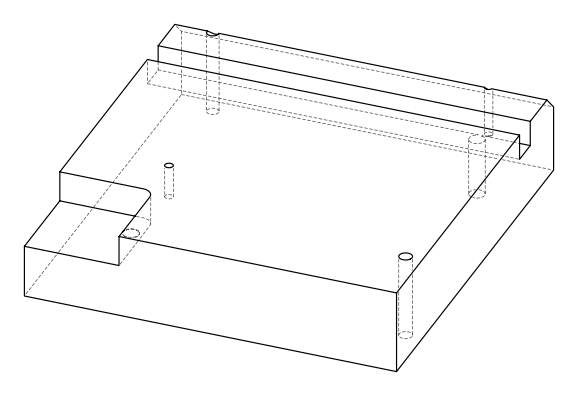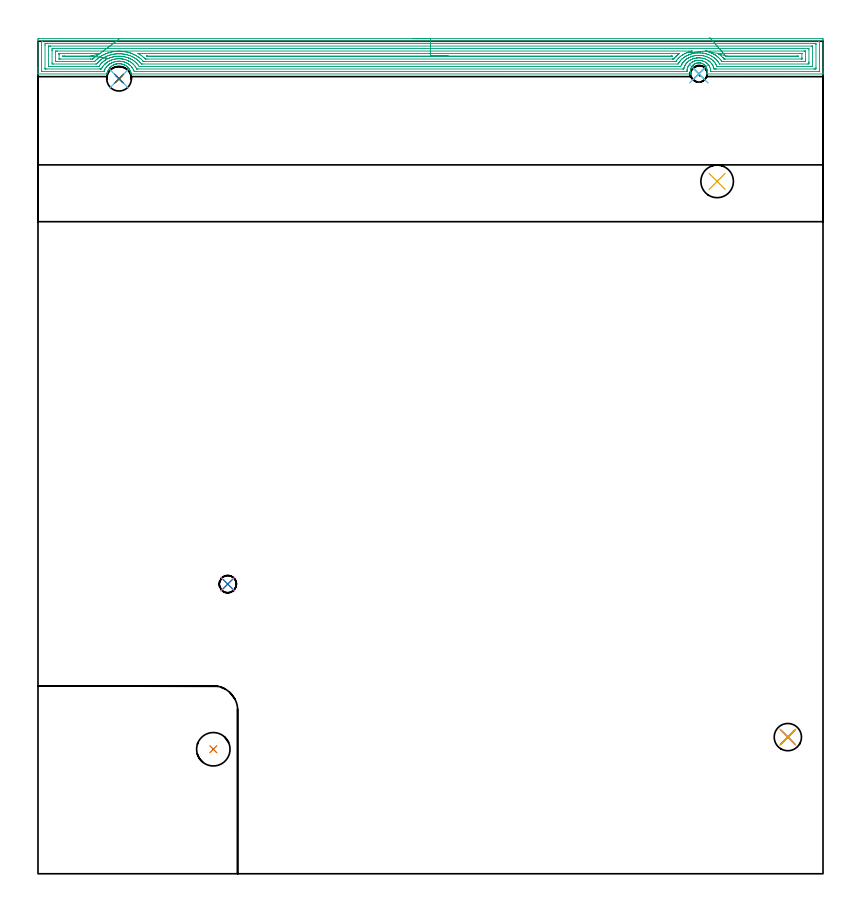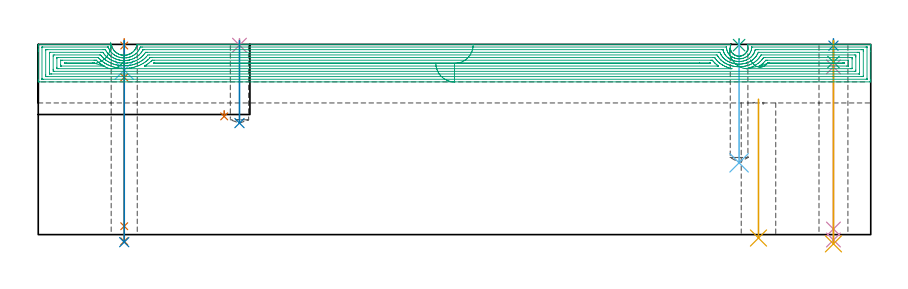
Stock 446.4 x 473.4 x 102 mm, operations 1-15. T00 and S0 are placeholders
(PLAN: 17 operations, 13 tool changes, 57.1 min)
(1 SPOT_DRILL | STEP1HOLE_1 | NXT0321_9005460120000 | 0.03 min | 2 mm3)
(2 SPOT_DRILL_1 | STEP1HOLE_2 | NXT0321_9005460120000 | 0.03 min | 3 mm3)
(3 SPOT_DRILL_2 | STEP1POCKET | NXT0321_9005460120000 | 0.03 min | 0 mm3)
(4 SPOT_DRILL_3 | STEP1POCKET_2 | NXT0321_9005460120000 | 0.03 min | 6 mm3)
(5 INDEXABLE_INSERT_DRILL_THROUGH_HOLE_FROM_SOLID | STEP1HOLE | NXT0302_008 | 0.31 min | 27356 mm3)
(6 DRILL_BLIND_HOLE_INTO_CENTER | STEP1HOLE_1 | UGT0301_207 | 0.06 min | 789 mm3)
(7 GUN_DRILL_THROUGH_HOLE | STEP1HOLE_1 | UGT0307_006 | 0.51 min | 5678 mm3)
(8 DRILL_TO_ENLARGE_THROUGH_HOLE | STEP1HOLE_1 | NXT0301_104 | 0.43 min | 9187 mm3)
(9 DRILL_BLIND_HOLE_INTO_CENTER_1 | STEP1HOLE_2 | UGT0301_185 | 0.05 min | 242 mm3)
(10 GUN_DRILL_THROUGH_HOLE_1 | STEP1HOLE_2 | UGT0307_002 | 0.5 min | 2609 mm3)
(11 SPADE_DRILL_TO_ENLARGE_THROUGH_HOLE | STEP1HOLE_2 | UGT0306_006 | 0.44 min | 16335 mm3)
(12 DRILL_BLIND_HOLE_INTO_CENTER_2 | STEP1POCKET | UGT0301_490 | 0.26 min | 4331 mm3)
(13 INDEXABLE_INSERT_DRILL_BLIND_HOLE_FROM_SOLID | STEP1POCKET_1 | NXT0302_009 | 0.02 min | 10859 mm3)
(14 DRILL_BLIND_HOLE_INTO_CENTER_3 | STEP1POCKET_2 | NXT0301_069 | 0.18 min | 3073 mm3)
(15 AREA_MILL | FG_CHAMFER_SURFACE | UGT0205_001 | 28.7 min | 89888 mm3)
(16 MILL_CORNER_NOTCH_RECTANGULAR | CORNER_NOTCH_RECTANGULAR | UGT0201_094 | Follow Part, ap 5, ae 75% | 17.2 min | 443628 mm3)
(17 MILL_RECTANGULAR_SLOT | SLOT_RECTANGULAR | UGT0201_004 | Follow Part, ap 8, ae 75% | 8.27 min | 444347 mm3)
(TOOL NXT0321_9005460120000 | NC Spot Drill, 142deg, 12mm, Carbide, Uncoated | D12 PA142 FL30 Z2)
(TOOL NXT0302_008 | Index. Insert Drill 18.5mm [880-D1850L25-05] | D18.5 PA176 FL93 Z2)
(TOOL UGT0301_207 | Twist Drill 9.2 mm | D9.2 PA118 FL80 Z2)
(TOOL UGT0307_006 | Gun Drill 9 mm | D9 PA130 FL24 Z1)
(TOOL NXT0301_104 | Carbide Drill 14mm [860.1-1400-112A1-MM 2214] | D14 PA140 FL123 Z2)
(TOOL UGT0301_185 | Twist Drill 6.3 mm | D6.3 PA118 FL61 Z2)
(TOOL UGT0307_002 | Gun Drill 6 mm | D6 PA130 FL24 Z1)
(TOOL UGT0306_006 | Spade Drill 15.5mm | D15.5 PA132 FL10 Z2)
(TOOL UGT0301_490 | Carbide Drill 9.5 mm | D9.5 PA118 FL81 Z2)
(TOOL NXT0302_009 | Index. Insert Drill 19mm [880-D1900L25-05] | D19 PA176 FL95 Z2)
(TOOL NXT0301_069 | Carbide Drill 9.8mm [860.1-0980-029A1-MM 2214] | D9.8 PA140 FL47 Z2)
(TOOL UGT0205_001 | Chamfer Mill 20 x 3 x 45 deg. | D20 FL50 Z2)
(TOOL UGT0201_094 | End mill 20 mm | D20 FL38 Z4)
(TOOL UGT0201_004 | End Mill 32 mm | D32 FL53 Z6)
(OP 1 SPOT_DRILL)
G17 G21 G94 G90
T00 M6
G54
G17 G0 G90 X46.1 Y452.1 S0 M3
G43 Z112. H0
G94 G81 G98 Z101.393 F250. R105.
G80
M5
M2
(OP 2 SPOT_DRILL_1)
G17 G21 G94 G90
T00 M6
G54
G17 G0 G90 X426.4 Y77.7 S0 M3
G43 Z112. H0
G94 G81 G98 Z101.333 F250. R105.
G80
M5
M2
(OP 3 SPOT_DRILL_2)
G17 G21 G94 G90
T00 M6
G54
G17 G0 G90 X375.8 Y454.9 S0 M3
G43 Z112. H0
G94 G81 G98 Z101.591 F250. R105.
G80
M5
M2
(OP 4 SPOT_DRILL_3)
G17 G21 G94 G90
T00 M6
G54
G17 G0 G90 X107.9 Y164.7 S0 M3
G43 Z112. H0
G94 G81 G98 Z101.578 F250. R105.
G80
M5
M2
(OP 5 INDEXABLE_INSERT_DRILL_THROUGH_HOLE_FROM_SOLID)
G17 G21 G94 G90
T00 M6
G54
G17 G0 G90 X386.2 Y393.7 S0 M3
G43 Z112. H1
G94 G81 G98 Z-1.823 F250. R72.6
G80
M5
M2
(OP 6 DRILL_BLIND_HOLE_INTO_CENTER)
G17 G21 G94 G90
T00 M6
G54
G17 G0 G90 X46.1 Y452.1 S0 M3
G43 Z112. H0
G94 G81 G98 Z88.2 F250. R104.
G80
M5
M2
(OP 7 GUN_DRILL_THROUGH_HOLE)
G17 G21 G94 G90
T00 M6
G54
G17 G0 G90 X46.1 Y452.1 M8
G43 Z112. H0
Z99.893
S716 M3
G94 G1 Z84.305 F125. M26
G4 X.084
Z4.5 F250.
G4 X.084
Z-3.598 F125.
G4 X.084
M5
M9
G0 Z99.893
Z112.
M2
(OP 8 DRILL_TO_ENLARGE_THROUGH_HOLE)
G17 G21 G94 G90
T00 M6
G54
G17 G0 G90 X46.1 Y452.1 S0 M3
G43 Z112. H1
G94 G73 G98 Z-4.048 F250. Q13.256 R104.
G80
M5
M2
(OP 9 DRILL_BLIND_HOLE_INTO_CENTER_1)
G17 G21 G94 G90
T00 M6
G54
G17 G0 G90 X426.4 Y77.7 S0 M3
G43 Z112. H0
G94 G81 G98 Z92.55 F250. R104.
G80
M5
M2
(OP 10 GUN_DRILL_THROUGH_HOLE_1)
G17 G21 G94 G90
T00 M6
G54
G17 G0 G90 X426.4 Y77.7 M8
G43 Z112. H0
Z102.49
S716 M3
G94 G1 Z89.954 F125. M26
G4 X.084
Z3. F250.
G4 X.084
Z-2.899 F125.
G4 X.084
M5
M9
G0 Z102.49
Z112.
M2
(OP 11 SPADE_DRILL_TO_ENLARGE_THROUGH_HOLE)
G17 G21 G94 G90
T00 M6
G54
G17 G0 G90 X426.4 Y77.7 S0 M3
G43 Z112. H0
G94 G73 G98 Z-4.951 F250. Q15.279 R104.
G80
M5
M2
(OP 12 DRILL_BLIND_HOLE_INTO_CENTER_2)
G17 G21 G94 G90
T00 M6
G54
G17 G0 G90 X375.8 Y454.9 S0 M3
G43 Z112. H0
G94 G81 G98 Z38.5 F250. R104.
G80
M5
M2
(OP 13 INDEXABLE_INSERT_DRILL_BLIND_HOLE_FROM_SOLID)
G17 G21 G94 G90
T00 M6
G54
G17 G0 G90 X99.7 Y70.8 S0 M3
G43 Z112. H1
G94 G81 G98 Z63.4 F250. R66.4
G80
M5
M2
(OP 14 DRILL_BLIND_HOLE_INTO_CENTER_3)
G17 G21 G94 G90
T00 M6
G54
G17 G0 G90 X107.9 Y164.7 S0 M3
G43 Z112. H1
G94 G81 G98 Z59.8 F250. R104.
G80
M5
M2
(OP 15 AREA_MILL)
G17 G21 G94 G90
T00 M6
G54
G17 G0 G90 X213.2 Y474.9 S1061 M3
G43 Z112. H0
Z91.9
G94 G1 X213.238 Z91.029 F250.
X213.352 Z90.164
X213.541 Z89.312
X213.803 Z88.48
X214.137 Z87.674
X214.54 Z86.9
X215.009 Z86.164
X215.54 Z85.472
X216.129 Z84.829
X216.772 Z84.24
X217.464 Z83.709
X218.2 Z83.24
X218.974 Z82.837
X219.78 Z82.503
X220.612 Z82.241
X221.464 Z82.052
X222.328 Z81.938
X223.2 Z81.9
X445.775 Y474.899 Z81.901
X446.175 Y474.897 Z81.902
X446.39 Y474.892 Z81.905
X446.395 Y474.503 Z82.294
X446.4 Y473.889 Z82.908
Y458.443 Z98.352
Y456.074 Z100.72
Y455.374 Z101.426
Y455.117 Z101.683
X446.398 Y454.956 Z101.836
X446.39 Y454.802 Z101.988
X446.221 Y454.8 Z102.
X380.522
X380.285 Y454.804 Z101.989
X380.301 Y454.878 Z101.916
X380.324 Y454.976 Z101.82
X380.455 Y455.46 Z101.339
X380.5 Y455.773 Z101.027
X380.534 Y456.219 Z100.581
Y456.665 Z100.135
X380.505 Y457.004 Z99.796
X380.455 Y457.34 Z99.459
X380.4 Y457.555 Z99.243
X380.257 Y458.005 Z98.793
X380.149 Y458.268 Z98.529
X380.075 Y458.447 Z98.351
X379.932 Y458.707 Z98.091
X379.836 Y458.88 Z97.918
X379.561 Y459.297 Z97.502
X379.527 Y459.338 Z97.46
X379.299 Y459.585 Z97.211
X379.181 Y459.714 Z97.083
X379.119 Y459.782 Z97.016
X379.003 Y459.891 Z96.906
X378.9 Y459.988 Z96.808
X378.668 Y460.182 Z96.616
X378.604 Y460.229 Z96.569
X378.197 Y460.487 Z96.311
X377.774 Y460.708 Z96.089
X377.658 Y460.755 Z96.044
X377.553 Y460.797 Z96.002
X377.393 Y460.857 Z95.936
X377.332 Y460.882 Z95.913
X376.881 Y461.017 Z95.781
X376.739 Y461.047 Z95.752
X376.594 Y461.077 Z95.721
X376.538 Y461.085 Z95.712
X376.306 Y461.12 Z95.677
X375.987 Y461.138 Z95.657
X375.937
X375.807 Y461.136 Z95.652
X375.64 Y461.139 Z95.656
X375.616 Y461.137 Z95.658
X375.529 Y461.132 Z95.662
X375.293 Y461.12 Z95.677
X375.159 Y461.099 Z95.696
X375.094 Y461.09 Z95.707
X374.644 Y460.994 Z95.802
X374.265 Y460.881 Z95.917
X374.2 Y460.862 Z95.937
X373.747 Y460.67 Z96.129
X373.371 Y460.469 Z96.331
X373.307 Y460.434 Z96.365
X373.073 Y460.276 Z96.519
X373. Y460.228 Z96.567
X372.7 Y459.987 Z96.813
X372.583 Y459.877 Z96.918
X372.477 Y459.782 Z97.017
X372.413 Y459.724 Z97.075
X372.081 Y459.338 Z97.46
X371.781 Y458.909 Z97.89
X371.52 Y458.458 Z98.338
X371.468 Y458.325 Z98.47
X371.343 Y458.003 Z98.791
X371.289 Y457.83 Z98.966
X371.204 Y457.555 Z99.242
X371.116 Y457.112 Z99.688
X371.105 Y457.012 Z99.788
X371.068 Y456.665 Z100.135
X371.066 Y456.219 Z100.581
X371.102 Y455.773 Z101.027
X371.186 Y455.325 Z101.475
X371.263 Y455.026 Z101.774
X371.286 Y454.933 Z101.861
X371.299 Y454.878 Z101.915
X371.315 Y454.803 Z101.989
X371.136 Y454.8 Z102.
X53.364
X53.056 Y454.805 Z101.991
X53.035 Y454.879 Z101.918
X52.967 Y455.153 Z101.646
X52.956 Y455.197 Z101.602
X52.925 Y455.329 Z101.47
X52.799 Y455.773 Z101.026
X52.679 Y456.118 Z100.682
X52.543 Y456.458 Z100.341
X52.47 Y456.608 Z100.191
X52.443 Y456.664 Z100.135
X52.286 Y456.952 Z99.845
X52.199 Y457.115 Z99.683
X52.028 Y457.391 Z99.409
X51.925 Y457.555 Z99.243
X51.728 Y457.83 Z98.965
X51.649 Y457.941 Z98.856
X51.436 Y458.198 Z98.6
X51.21 Y458.447 Z98.351
X50.756 Y458.889 Z97.91
X50.477 Y459.12 Z97.679
X50.345 Y459.22 Z97.58
X50.189 Y459.339 Z97.461
X49.862 Y459.556 Z97.243
X49.756 Y459.617 Z97.183
X49.42 Y459.807 Z96.991
X49.342 Y459.846 Z96.952
X48.969 Y460.033 Z96.765
X48.895 Y460.065 Z96.733
X48.733 Y460.135 Z96.664
X48.494 Y460.23 Z96.57
X48.453 Y460.243 Z96.557
X48.075 Y460.359 Z96.439
X47.63 Y460.471 Z96.326
X47.554 Y460.485 Z96.311
X47.182 Y460.557 Z96.242
X46.735 Y460.612 Z96.185
X46.436 Y460.629 Z96.165
X46.352 Y460.634 Z96.159
X46.316 Y460.637 Z96.158
X46.288 Y460.638 Z96.156
X46.268 Z96.155
X46.235 Y460.637
X46.213 Y460.635 Z96.153
X45.841 Y460.634 Z96.157
X45.569 Y460.615 Z96.178
X45.395 Y460.603 Z96.191
X44.947 Y460.544 Z96.253
X44.501 Y460.457 Z96.34
X44.425 Y460.436 Z96.358
X44.316 Y460.408 Z96.388
X44.101 Y460.352 Z96.444
X43.978 Y460.313 Z96.482
X43.771 Y460.251 Z96.549
X43.705 Y460.23 Z96.57
X43.651 Y460.209 Z96.591
X43.608 Y460.192 Z96.608
X43.158 Y459.994 Z96.803
X43.084 Y459.957 Z96.838
X42.714 Y459.777 Z97.022
X42.657 Y459.744 Z97.056
X42.357 Y459.567 Z97.233
X42.01 Y459.339 Z97.461
X41.821 Y459.198 Z97.602
X41.394 Y458.833 Z97.966
X40.984 Y458.447 Z98.352
X40.927 Y458.389 Z98.411
X40.734 Y458.155 Z98.645
X40.589 Y457.979 Z98.82
X40.274 Y457.555 Z99.243
X40.034 Y457.188 Z99.611
X39.956 Y457.038 Z99.761
X39.763 Y456.665 Z100.135
X39.566 Y456.222 Z100.577
X39.402 Y455.773 Z101.027
X39.363 Y455.636 Z101.164
X39.275 Y455.329 Z101.469
X39.168 Y454.879 Z101.918
X39.144 Y454.805 Z101.991
X39.062 Y454.8 Z102.
X0.178
X0.01 Y454.802 Z101.988
X0.002 Y454.957 Z101.836
X0. Y455.117 Z101.683
Y455.374 Z101.426
Y456.074 Z100.72
Y457.302 Z99.494
Y457.83 Z98.965
Y458.444 Z98.352
Y473.889 Z82.908
X0.005 Y474.503 Z82.294
X0.01 Y474.892 Z81.905
X0.225 Y474.897 Z81.902
X0.625 Y474.9 Z81.9
X223.2
Y473.486 Z83.314
X443.987 Y473.485 Z83.315
X444.131 Y473.484 Z83.316
X444.346 Y473.479 Z83.321
X444.391 Y473.477 Z83.323
X444.395 Y473.446 Z83.354
X444.397 Y473.413 Z83.387
X444.4 Y473.22 Z83.58
X444.399 Y456.411 Z100.389
X444.397 Y456.303 Z100.497
X444.392 Y456.232 Z100.568
X444.389 Y456.22 Z100.58
X444.385 Y456.218 Z100.582
X444.363 Y456.216 Z100.584
X443.987 Y456.214 Z100.586
X443.844
X382.77 Y456.215 Z100.585
X382.625 Y456.216 Z100.584
X382.554 Y456.219 Z100.581
X382.544 Y456.221 Z100.579
X382.541 Y456.232 Z100.568
X382.537 Y456.259 Z100.541
X382.523 Y456.743 Z100.057
X382.503 Y456.952 Z99.848
X382.46 Y457.311 Z99.489
X382.43 Y457.513 Z99.287
X382.378 Y457.762 Z99.038
X382.359 Y457.83 Z98.97
X382.31 Y457.995 Z98.805
X382.041 Y458.707 Z98.093
X381.977 Y458.864 Z97.936
X381.802 Y459.206 Z97.594
X381.568 Y459.585 Z97.215
X381.416 Y459.824 Z96.976
X381.261 Y460.03 Z96.77
X381.126 Y460.182 Z96.618
X380.868 Y460.462 Z96.338
X380.522 Y460.807 Z95.993
X380.23 Y461.056 Z95.744
X380.063 Y461.187 Z95.613
X379.839 Y461.34 Z95.46
X379.628 Y461.472 Z95.328
X379.288 Y461.674 Z95.126
X378.903 Y461.868 Z94.932
X378.734 Y461.942 Z94.858
X377.997 Y462.217 Z94.583
X377.84 Y462.266 Z94.534
X377.769 Y462.287 Z94.513
X377.504 Y462.354 Z94.446
X377.295 Y462.399 Z94.401
X376.946 Y462.464 Z94.336
X376.65 Y462.508 Z94.292
X376.052 Y462.547 Z94.253
X375.715 Y462.549 Z94.251
X375.159 Y462.526 Z94.274
X374.874 Y462.497 Z94.303
X374.591 Y462.453 Z94.347
X374.265 Y462.386 Z94.414
X374.125 Y462.355 Z94.445
X373.6 Y462.217 Z94.583
X373.424 Y462.165 Z94.635
X373.401 Y462.158 Z94.642
X373.371 Y462.146 Z94.654
X372.793 Y461.907 Z94.893
X372.477 Y461.756 Z95.044
X372.202 Y461.61 Z95.19
X372.07 Y461.537 Z95.263
X371.753 Y461.34 Z95.46
X371.651 Y461.273 Z95.527
X371.626 Y461.256 Z95.544
X371.583 Y461.224 Z95.576
X371.16 Y460.878 Z95.922
X370.709 Y460.462 Z96.338
X370.699 Y460.452 Z96.348
X370.689 Y460.441 Z96.359
X370.3 Y459.967 Z96.833
X370.032 Y459.585 Z97.215
X369.939 Y459.444 Z97.356
X369.795 Y459.209 Z97.591
X369.62 Y458.879 Z97.921
X369.552 Y458.707 Z98.093
X369.378 Y458.24 Z98.56
X369.252 Y457.83 Z98.97
X369.19 Y457.546 Z99.254
X369.14 Y457.278 Z99.522
X369.099 Y456.952 Z99.848
X369.08 Y456.777 Z100.023
X369.056 Y456.221 Z100.579
X369.041 Y456.219 Z100.581
X368.995 Y456.217 Z100.583
X368.901 Y456.215 Z100.585
X368.759 Y456.214 Z100.586
X55.903
X55.152 Y456.215 Z100.585
X55.007 Y456.216 Z100.584
X54.736 Y456.221 Z100.579
X54.663 Y456.366 Z100.434
X54.529 Y456.686 Z100.114
X54.407 Y456.952 Z99.848
X54.258 Y457.258 Z99.542
X53.929 Y457.83 Z98.97
X53.711 Y458.176 Z98.624
X53.364 Y458.668 Z98.132
X53.332 Y458.707 Z98.093
X53.196 Y458.872 Z97.928
X52.509 Y459.585 Z97.215
X52.47 Y459.623 Z97.177
X52.064 Y459.983 Z96.817
X51.576 Y460.348 Z96.452
X51.405 Y460.462 Z96.338
X50.682 Y460.896 Z95.904
X50.371 Y461.056 Z95.744
X49.794 Y461.335 Z95.465
X49.782 Y461.34 Z95.46
X49.375 Y461.492 Z95.308
X49.131 Y461.57 Z95.23
X48.895 Y461.643 Z95.157
X48.472 Y461.754 Z95.046
X48.001 Y461.859 Z94.941
X47.701 Y461.916 Z94.884
X47.36 Y461.969 Z94.831
X47.225 Y461.985 Z94.815
X47.107 Y461.996 Z94.804
X46.387 Y462.047 Z94.753
X46.213 Y462.048 Z94.752
X45.85 Y462.046 Z94.754
X45.511 Y462.029 Z94.771
X45.319 Y462.015 Z94.785
X44.701 Y461.947 Z94.853
X44.572 Y461.929 Z94.871
X44.425 Y461.904 Z94.896
X43.946 Y461.81 Z94.99
X43.531 Y461.705 Z95.095
X43.242 Y461.624 Z95.176
X42.638 Y461.422 Z95.378
X42.577 Y461.399 Z95.401
X42.434 Y461.34 Z95.46
X41.962 Y461.126 Z95.674
X41.874 Y461.084 Z95.716
X41.744 Y461.018 Z95.782
X41.378 Y460.822 Z95.978
X40.85 Y460.506 Z96.294
X40.823 Y460.488 Z96.312
X40.785 Y460.462 Z96.338
X40.31 Y460.114 Z96.686
X39.956 Y459.819 Z96.981
X39.83 Y459.708 Z97.092
X39.697 Y459.585 Z97.215
X39.376 Y459.276 Z97.524
X39.062 Y458.929 Z97.871
X38.96 Y458.807 Z97.993
X38.882 Y458.707 Z98.093
X38.58 Y458.302 Z98.498
X38.253 Y457.83 Z98.97
X38.219 Y457.779 Z99.021
X38.168 Y457.694 Z99.106
X37.919 Y457.197 Z99.603
X37.804 Y456.952 Z99.848
X37.644 Y456.589 Z100.211
X37.561 Y456.389 Z100.411
X37.521 Y456.293 Z100.507
X37.495 Y456.234 Z100.566
X37.48 Y456.221 Z100.579
X37.461 Y456.219 Z100.581
X37.274 Y456.216 Z100.584
X37.132 Y456.215 Z100.585
X2.413
X2.269 Y456.216 Z100.584
X2.054 Y456.221 Z100.579
X2.01 Y456.223 Z100.577
X2.005 Y456.254 Z100.546
X2.003 Y456.287 Z100.513
X2.001 Y456.48 Z100.32
Y473.289 Z83.511
X2.003 Y473.397 Z83.403
X2.008 Y473.468 Z83.332
X2.012 Y473.48 Z83.32
X2.016 Y473.482 Z83.318
X2.038 Y473.484 Z83.316
X2.413 Y473.486 Z83.314
X2.556
X223.2
Y472.071 Z84.729
X441.305
X441.997 Y472.069 Z84.731
X442.199 Y472.066 Z84.734
X442.39 Y472.061 Z84.739
X442.395 Y471.87 Z84.93
X442.399 Y471.674 Z85.126
X442.4 Y458.51 Z98.29
X442.395 Y457.83 Z98.97
X442.393 Y457.639 Z99.161
X442.199 Y457.636 Z99.164
X441.509 Y457.63 Z99.17
X441.305 Y457.629 Z99.171
X385.885
X385.195 Y457.63 Z99.17
X384.991 Y457.632 Z99.168
X384.787 Y457.636 Z99.164
X384.439 Y457.653 Z99.147
X384.39 Y457.83 Z98.97
X384.296 Y458.165 Z98.635
X384.127 Y458.678 Z98.122
X384.117 Y458.707 Z98.093
X384.097 Y458.76 Z98.04
X383.853 Y459.352 Z97.448
X383.729 Y459.585 Z97.215
X383.595 Y459.824 Z96.976
X383.211 Y460.454 Z96.346
X383.203 Y460.466 Z96.334
X382.992 Y460.739 Z96.061
X382.804 Y460.952 Z95.848
X382.442 Y461.34 Z95.46
X382.31 Y461.477 Z95.323
X382.114 Y461.662 Z95.138
X381.916 Y461.834 Z94.966
X381.444 Y462.217 Z94.583
X381.416 Y462.238 Z94.562
X381.348 Y462.284 Z94.516
X380.522 Y462.781 Z94.019
X379.903 Y463.095 Z93.705
X379.628 Y463.208 Z93.592
X379.435 Y463.284 Z93.516
X378.734 Y463.528 Z93.272
X378.117 Y463.701 Z93.099
X377.84 Y463.759 Z93.041
X377.021 Y463.9 Z92.9
X376.946 Y463.907 Z92.893
X376.057 Y463.968 Z92.832
X376.052
X375.608 Y463.961 Z92.839
X375.182 Y463.949 Z92.851
X375.159 Y463.948 Z92.852
X374.74 Y463.912 Z92.888
X374.372 Y463.867 Z92.933
X374.265 Y463.85 Z92.95
X373.623 Y463.725 Z93.075
X373.371 Y463.665 Z93.135
X372.917 Y463.541 Z93.259
X372.477 Y463.407 Z93.393
X372.251 Y463.317 Z93.483
X371.696 Y463.095 Z93.705
X371.619 Y463.06 Z93.74
X371.583 Y463.042 Z93.758
X371.034 Y462.757 Z94.043
X370.689 Y462.561 Z94.239
X370.478 Y462.425 Z94.375
X370.167 Y462.217 Z94.583
X369.959 Y462.057 Z94.743
X369.795 Y461.925 Z94.875
X369.479 Y461.65 Z95.15
X369.15 Y461.34 Z95.46
X369.027 Y461.216 Z95.584
X368.901 Y461.078 Z95.722
X368.621 Y460.737 Z96.063
X368.416 Y460.462 Z96.338
X368.249 Y460.225 Z96.575
X368.008 Y459.853 Z96.947
X367.909 Y459.681 Z97.119
X367.858 Y459.585 Z97.215
X367.709 Y459.295 Z97.505
X367.624 Y459.084 Z97.716
X367.484 Y458.707 Z98.093
X367.39 Y458.436 Z98.364
X367.312 Y458.175 Z98.625
X367.223 Y457.83 Z98.97
X367.2 Y457.745 Z99.055
X367.18 Y457.682 Z99.118
X367.158 Y457.635 Z99.165
X367.114 Y457.634 Z99.166
X366.424 Y457.629 Z99.171
X56.94
X56.246 Y457.633 Z99.167
X56.224 Y457.635 Z99.165
X56.201 Y457.647 Z99.153
X56.15 Y457.727 Z99.073
X56.093 Y457.83 Z98.97
X56.046 Y457.913 Z98.887
X55.566 Y458.707 Z98.093
X55.152 Y459.29 Z97.51
X54.912 Y459.585 Z97.215
X54.258 Y460.283 Z96.517
X54.167 Y460.373 Z96.427
X54.073 Y460.462 Z96.338
X53.698 Y460.793 Z96.007
X53.364 Y461.063 Z95.737
X53.002 Y461.34 Z95.46
X52.47 Y461.677 Z95.123
X51.628 Y462.166 Z94.634
X51.576 Y462.193 Z94.607
X51.526 Y462.217 Z94.583
X50.682 Y462.596 Z94.204
X50.065 Y462.824 Z93.976
X49.789 Y462.91 Z93.89
X49.129 Y463.095 Z93.705
X48.895 Y463.149 Z93.651
X48.823 Y463.165 Z93.635
X48.36 Y463.255 Z93.545
X48.001 Y463.316 Z93.484
X47.736 Y463.355 Z93.445
X47.396 Y463.395 Z93.405
X47.107 Y463.418 Z93.382
X46.753 Y463.442 Z93.358
X46.213 Y463.463 Z93.337
X45.841 Y463.46 Z93.34
X45.319 Y463.437 Z93.363
X44.997 Y463.411 Z93.389
X44.425 Y463.346 Z93.454
X44.199 Y463.317 Z93.483
X43.531 Y463.199 Z93.601
X43.443 Y463.181 Z93.619
X43.064 Y463.095 Z93.705
X42.729 Y463.005 Z93.795
X42.638 Y462.978 Z93.822
X42.054 Y462.79 Z94.01
X41.744 Y462.686 Z94.114
X41.408 Y462.547 Z94.253
X40.85 Y462.302 Z94.498
X40.791 Y462.275 Z94.525
X40.675 Y462.217 Z94.583
X40.209 Y461.969 Z94.831
X39.956 Y461.822 Z94.978
X39.654 Y461.636 Z95.164
X39.202 Y461.34 Z95.46
X39.12 Y461.283 Z95.517
X39.062 Y461.241 Z95.559
X38.78 Y461.025 Z95.775
X38.623 Y460.893 Z95.907
X38.168 Y460.505 Z96.295
X38.146 Y460.484 Z96.316
X38.122 Y460.462 Z96.338
X37.698 Y460.046 Z96.754
X37.274 Y459.574 Z97.226
X36.898 Y459.077 Z97.723
X36.633 Y458.707 Z98.093
X36.531 Y458.56 Z98.24
X36.38 Y458.331 Z98.469
X36.001 Y457.644 Z99.156
X35.895 Y457.636 Z99.165
X35.689 Y457.631 Z99.169
X35.487 Y457.63 Z99.17
X34.797 Y457.629 Z99.171
X5.095
X4.403 Y457.631 Z99.169
X4.201 Y457.634 Z99.166
X4.01 Y457.639 Z99.161
X4.005 Y457.83 Z98.97
X4.001 Y458.026 Z98.774
X4. Y471.19 Z85.61
X4.005 Y471.87 Z84.93
X4.007 Y472.061 Z84.739
X4.201 Y472.064 Z84.736
X4.891 Y472.07 Z84.73
X5.095 Y472.071 Z84.729
X223.2
Y470.657 Z86.143
X439.86
X440.254 Y470.654 Z86.146
X440.325 Y470.651 Z86.149
X440.39 Y470.646 Z86.154
X440.393 Y470.547 Z86.253
X440.4 Y470.127 Z86.673
Y459.596 Z97.204
X440.392 Y459.152 Z97.648
X440.39 Y459.05 Z97.75
X440.253 Y459.047 Z97.753
X440.068 Y459.044 Z97.756
X439.518 Y459.043 Z97.757
X439.176
X386.437
X386.161 Y459.045 Z97.755
X386.094 Y459.047 Z97.753
X386.082 Y459.049 Z97.751
X386.051 Y459.095 Z97.705
X385.848 Y459.585 Z97.215
X385.823 Y459.646 Z97.154
X385.545 Y460.183 Z96.617
X385.383 Y460.462 Z96.338
X384.991 Y461.085 Z95.715
X384.804 Y461.34 Z95.46
X384.481 Y461.721 Z95.079
X384.097 Y462.139 Z94.661
X384.018 Y462.217 Z94.583
X383.601 Y462.611 Z94.189
X383.203 Y462.943 Z93.857
X383.01 Y463.095 Z93.705
X382.797 Y463.252 Z93.548
X382.599 Y463.38 Z93.42
X382.31 Y463.558 Z93.242
X381.605 Y463.972 Z92.828
X381.416 Y464.074 Z92.726
X381.204 Y464.181 Z92.619
X380.522 Y464.473 Z92.327
X379.708 Y464.772 Z92.028
X379.628 Y464.798 Z92.002
X379.465 Y464.85 Z91.95
X378.734 Y465.046 Z91.754
X378.479 Y465.101 Z91.699
X377.84 Y465.213 Z91.587
X377.395 Y465.287 Z91.513
X376.946 Y465.326 Z91.474
X376.429 Y465.358 Z91.442
X376.052 Y465.375 Z91.425
X375.519 Y465.374 Z91.426
X375.159 Y465.359 Z91.441
X374.671 Y465.329 Z91.471
X374.265 Y465.289 Z91.511
X373.87 Y465.237 Z91.563
X373.371 Y465.143 Z91.657
X373.122 Y465.094 Z91.706
X372.477 Y464.941 Z91.859
X372.403 Y464.922 Z91.878
X372.142 Y464.85 Z91.95
X371.719 Y464.717 Z92.083
X371.583 Y464.672 Z92.128
X371.076 Y464.47 Z92.33
X370.689 Y464.311 Z92.489
X370.455 Y464.203 Z92.597
X369.985 Y463.972 Z92.828
X369.861 Y463.908 Z92.892
X369.795 Y463.872 Z92.928
X369.301 Y463.58 Z93.22
X368.901 Y463.32 Z93.48
X368.767 Y463.227 Z93.573
X368.591 Y463.095 Z93.705
X368.27 Y462.837 Z93.963
X368.008 Y462.616 Z94.184
X367.797 Y462.424 Z94.376
X367.581 Y462.217 Z94.583
X367.349 Y461.986 Z94.814
X367.114 Y461.72 Z95.08
X366.941 Y461.509 Z95.291
X366.81 Y461.34 Z95.46
X366.563 Y461.003 Z95.797
X366.22 Y460.495 Z96.305
X366.207 Y460.475 Z96.325
X366.2 Y460.462 Z96.338
X365.896 Y459.903 Z96.897
X365.746 Y459.585 Z97.215
X365.524 Y459.053 Z97.747
X365.463 Y459.05 Z97.75
X365.326 Y459.046 Z97.754
X364.983 Y459.044 Z97.756
X58.385 Y459.043 Z97.757
X57.833 Y459.044 Z97.756
X57.649 Y459.046 Z97.754
X57.584 Y459.049 Z97.751
X57.552 Y459.052 Z97.748
X57.181 Y459.585 Z97.215
X56.94 Y459.925 Z96.875
X56.488 Y460.462 Z96.338
X56.046 Y460.93 Z95.87
X55.64 Y461.34 Z95.46
X55.152 Y461.765 Z95.035
X54.578 Y462.217 Z94.583
X54.258 Y462.442 Z94.358
X53.614 Y462.85 Z93.95
X53.364 Y462.993 Z93.807
X53.182 Y463.095 Z93.705
X52.723 Y463.343 Z93.457
X52.47 Y463.464 Z93.336
X51.76 Y463.792 Z93.008
X51.576 Y463.864 Z92.936
X51.286 Y463.972 Z92.828
X50.682 Y464.176 Z92.624
X50.384 Y464.266 Z92.534
X49.789 Y464.425 Z92.375
X49.192 Y464.558 Z92.242
X48.895 Y464.618 Z92.182
X48.106 Y464.746 Z92.054
X48.001 Y464.759 Z92.041
X47.572 Y464.804 Z91.996
X47.112 Y464.845 Z91.955
X47.04 Y464.85 Z91.95
X46.213 Y464.882 Z91.918
X46.18
X45.751 Y464.873 Z91.927
X45.319 Y464.861 Z91.939
X45.309 Y464.86 Z91.94
X45.108 Y464.85 Z91.95
X44.486 Y464.79 Z92.01
X44.425 Y464.783 Z92.017
X43.698 Y464.686 Z92.114
X43.531 Y464.658 Z92.142
X42.944 Y464.549 Z92.251
X42.638 Y464.479 Z92.321
X42.225 Y464.377 Z92.423
X41.744 Y464.242 Z92.558
X41.535 Y464.178 Z92.622
X40.891 Y463.972 Z92.828
X40.86 Y463.962 Z92.838
X40.85 Y463.958 Z92.842
X40.237 Y463.697 Z93.103
X39.956 Y463.572 Z93.228
X39.626 Y463.418 Z93.382
X39.062 Y463.136 Z93.664
X39.034 Y463.122 Z93.678
X38.986 Y463.095 Z93.705
X38.48 Y462.789 Z94.011
X38.168 Y462.592 Z94.208
X37.942 Y462.44 Z94.36
X37.62 Y462.217 Z94.583
X37.423 Y462.072 Z94.728
X37.274 Y461.957 Z94.843
X36.938 Y461.67 Z95.13
X36.559 Y461.34 Z95.46
X36.466 Y461.255 Z95.545
X36.38 Y461.174 Z95.626
X36.02 Y460.816 Z95.984
X35.703 Y460.462 Z96.338
X35.604 Y460.347 Z96.453
X35.487 Y460.207 Z96.593
X35.215 Y459.851 Z96.949
X35.017 Y459.585 Z97.215
X34.701 Y459.145 Z97.655
X34.649 Y459.077 Z97.723
X34.622 Y459.049 Z97.751
X34.593 Y459.048 Z97.752
X34.249 Y459.045 Z97.755
X33.699 Y459.043 Z97.757
X33.357
X6.54
X6.146 Y459.046 Z97.754
X6.075 Y459.049 Z97.751
X6.01 Y459.054 Z97.746
X6.008 Y459.153 Z97.647
X6. Y459.573 Z97.227
Y470.104 Z86.696
X6.008 Y470.548 Z86.252
X6.01 Y470.65 Z86.15
X6.147 Y470.653 Z86.147
X6.332 Y470.656 Z86.144
X6.883 Y470.657 Z86.143
X7.224
X223.2
Y469.243 Z87.557
X437.724
X438.39 Y469.238 Z87.562
X438.399 Y468.581 Z88.219
X438.4 Y461.559 Z95.241
X438.399 Y461.34 Z95.46
X438.396 Y460.686 Z96.114
X438.39 Y460.462 Z96.338
X437.735 Y460.457 Z96.343
X387.673
X387.548 Y460.462 Z96.338
X387.397 Y460.733 Z96.067
X387.021 Y461.34 Z95.46
X386.779 Y461.721 Z95.079
X386.564 Y462.011 Z94.789
X386.393 Y462.217 Z94.583
X386.159 Y462.491 Z94.309
X385.885 Y462.788 Z94.012
X385.581 Y463.095 Z93.705
X385.281 Y463.383 Z93.417
X384.991 Y463.637 Z93.163
X384.58 Y463.972 Z92.828
X384.097 Y464.328 Z92.472
X383.253 Y464.85 Z91.95
X383.203 Y464.88 Z91.92
X383.128 Y464.925 Z91.875
X382.31 Y465.354 Z91.446
X381.462 Y465.728 Z91.072
X381.416 Y465.746 Z91.054
X381.386 Y465.757 Z91.043
X380.522 Y466.058 Z90.742
X380.033 Y466.208 Z90.592
X379.628 Y466.317 Z90.483
X379.275 Y466.407 Z90.393
X378.842 Y466.499 Z90.301
X378.734 Y466.519 Z90.281
X378.245 Y466.605 Z90.195
X377.84 Y466.669 Z90.131
X377.765 Y466.679 Z90.121
X376.946 Y466.747 Z90.053
X376.791 Y466.758 Z90.042
X376.052 Y466.789 Z90.011
X375.865
X375.159 Y466.776 Z90.024
X374.992 Y466.769 Z90.031
X374.265 Y466.718 Z90.082
X374.16 Y466.708 Z90.092
X373.371 Y466.613 Z90.187
X373.364 Y466.612 Z90.188
X373.325 Y466.605 Z90.195
X372.62 Y466.465 Z90.335
X372.477 Y466.433 Z90.367
X371.901 Y466.293 Z90.507
X371.583 Y466.208 Z90.592
X371.205 Y466.099 Z90.701
X370.689 Y465.937 Z90.863
X370.535 Y465.879 Z90.921
X370.142 Y465.728 Z91.072
X369.898 Y465.627 Z91.173
X369.795 Y465.583 Z91.217
X369.286 Y465.35 Z91.45
X368.901 Y465.159 Z91.641
X368.696 Y465.052 Z91.748
X368.327 Y464.85 Z91.95
X368.127 Y464.733 Z92.067
X368.008 Y464.66 Z92.14
X367.588 Y464.384 Z92.416
X367.114 Y464.053 Z92.747
X367.067 Y464.018 Z92.782
X367.01 Y463.972 Z92.828
X366.585 Y463.614 Z93.186
X366.22 Y463.298 Z93.502
X366.114 Y463.199 Z93.601
X366.007 Y463.095 Z93.705
X365.671 Y462.756 Z94.044
X365.326 Y462.364 Z94.436
X365.259 Y462.283 Z94.517
X365.207 Y462.217 Z94.583
X364.879 Y461.779 Z95.021
X364.572 Y461.34 Z95.46
X364.516 Y461.257 Z95.543
X364.432 Y461.128 Z95.672
X364.182 Y460.707 Z96.093
X364.036 Y460.462 Z96.338
X363.544 Y460.457 Z96.343
X59.627
X58.817 Y460.462 Z96.338
X58.727 Y460.569 Z96.231
X58.063 Y461.34 Z95.46
X57.833 Y461.585 Z95.215
X57.208 Y462.217 Z94.583
X56.94 Y462.455 Z94.345
X56.587 Y462.752 Z94.048
X56.16 Y463.095 Z93.705
X56.046 Y463.183 Z93.617
X55.712 Y463.422 Z93.378
X55.152 Y463.772 Z93.028
X54.82 Y463.972 Z92.828
X54.258 Y464.292 Z92.508
X54.02 Y464.421 Z92.379
X53.565 Y464.653 Z92.147
X53.364 Y464.745 Z92.055
X53.129 Y464.85 Z91.95
X52.47 Y465.127 Z91.673
X52.02 Y465.292 Z91.508
X51.576 Y465.442 Z91.358
X50.715 Y465.695 Z91.105
X50.682 Y465.704 Z91.096
X50.594 Y465.728 Z91.072
X49.789 Y465.907 Z90.893
X49.557 Y465.955 Z90.845
X48.895 Y466.067 Z90.733
X48.483 Y466.132 Z90.668
X48.001 Y466.188 Z90.612
X47.487 Y466.232 Z90.568
X47.107 Y466.257 Z90.543
X46.543 Y466.281 Z90.519
X46.213 Y466.291 Z90.509
X45.645 Y466.285 Z90.515
X45.319 Y466.271 Z90.529
X44.797 Y466.24 Z90.56
X44.425 Y466.206 Z90.594
X43.985 Y466.159 Z90.641
X43.531 Y466.102 Z90.698
X43.197 Y466.056 Z90.744
X42.638 Y465.955 Z90.845
X42.444 Y465.918 Z90.882
X41.744 Y465.763 Z91.037
X41.714 Y465.756 Z91.044
X41.6 Y465.728 Z91.072
X41.019 Y465.562 Z91.238
X40.85 Y465.51 Z91.29
X40.345 Y465.346 Z91.454
X39.956 Y465.216 Z91.584
X39.691 Y465.11 Z91.69
X39.062 Y464.853 Z91.947
X39.055 Y464.85 Z91.95
X38.458 Y464.566 Z92.234
X38.168 Y464.42 Z92.38
X37.871 Y464.264 Z92.536
X37.35 Y463.972 Z92.828
X37.303 Y463.944 Z92.856
X37.274 Y463.927 Z92.873
X36.764 Y463.596 Z93.204
X36.38 Y463.34 Z93.46
X36.235 Y463.238 Z93.562
X36.041 Y463.095 Z93.705
X35.731 Y462.855 Z93.945
X35.487 Y462.652 Z94.148
X35.252 Y462.448 Z94.352
X34.993 Y462.217 Z94.583
X34.788 Y462.026 Z94.774
X34.593 Y461.839 Z94.961
X34.343 Y461.585 Z95.215
X34.122 Y461.34 Z95.46
X33.928 Y461.115 Z95.685
X33.699 Y460.843 Z95.957
X33.527 Y460.631 Z96.169
X33.39 Y460.462 Z96.338
X32.81 Y460.457 Z96.343
X8.676
X8.01 Y460.462 Z96.338
X8.001 Y461.119 Z95.681
X8. Y468.141 Z88.659
X8.001 Y468.36 Z88.44
X8.004 Y469.014 Z87.786
X8.01 Y469.238 Z87.562
X8.665 Y469.243 Z87.557
X223.2
Y467.829 Z88.971
X371.583
X371.75 Y467.827 Z88.973
X371.882 Y467.825 Z88.975
X371.978 Y467.822 Z88.978
X371.68 Y467.742 Z89.058
X371.583 Y467.718 Z89.082
X371.393 Y467.669 Z89.131
X370.681 Y467.483 Z89.317
X370.011 Y467.271 Z89.529
X369.795 Y467.202 Z89.598
X369.36 Y467.033 Z89.767
X368.901 Y466.851 Z89.949
X368.727 Y466.777 Z90.023
X368.336 Y466.605 Z90.195
X368.114 Y466.501 Z90.299
X368.008 Y466.448 Z90.352
X367.527 Y466.199 Z90.601
X367.114 Y465.973 Z90.827
X366.956 Y465.883 Z90.917
X366.696 Y465.728 Z91.072
X366.408 Y465.543 Z91.257
X366.22 Y465.418 Z91.382
X365.885 Y465.179 Z91.621
X365.442 Y464.85 Z91.95
X365.377 Y464.799 Z92.001
X365.326 Y464.757 Z92.043
X364.901 Y464.39 Z92.41
X364.432 Y463.974 Z92.826
X363.994 Y463.525 Z93.275
X363.614 Y463.095 Z93.705
X363.579 Y463.055 Z93.745
X363.538 Y463.005 Z93.795
X363.196 Y462.553 Z94.247
X362.953 Y462.217 Z94.583
X362.826 Y462.039 Z94.761
X362.772 Y461.964 Z94.836
X362.72 Y461.896 Z94.904
X362.704 Y461.878 Z94.922
X362.687 Y461.876 Z94.924
X362.644 Y461.874 Z94.926
X362.103 Y461.871 Z94.929
X361.75
X60.867 Y461.872 Z94.928
X60.515 Y461.874 Z94.926
X59.967 Y461.878 Z94.922
X59.925 Y461.918 Z94.882
X59.872 Y461.971 Z94.829
X59.649 Y462.217 Z94.583
X59.621 Y462.247 Z94.553
X58.781 Y463.095 Z93.705
X58.727 Y463.146 Z93.654
X58.274 Y463.54 Z93.26
X57.833 Y463.895 Z92.905
X57.733 Y463.972 Z92.828
X57.278 Y464.307 Z92.493
X56.94 Y464.536 Z92.264
X56.443 Y464.85 Z91.95
X56.046 Y465.089 Z91.711
X55.454 Y465.431 Z91.369
X55.152 Y465.589 Z91.211
X54.875 Y465.728 Z91.072
X54.258 Y466.013 Z90.787
X53.73 Y466.245 Z90.555
X53.364 Y466.392 Z90.408
X52.78 Y466.605 Z90.195
X52.47 Y466.71 Z90.09
X52.311 Y466.761 Z90.039
X51.576 Y466.967 Z89.833
X51.073 Y467.099 Z89.701
X50.682 Y467.188 Z89.612
X49.923 Y467.35 Z89.45
X49.789 Y467.375 Z89.425
X49.151 Y467.483 Z89.317
X48.895 Y467.522 Z89.278
X48.848 Y467.528 Z89.272
X48.364 Y467.58 Z89.22
X48.001 Y467.617 Z89.183
X47.85 Y467.63 Z89.17
X47.552 Y467.65 Z89.15
X47.107 Y467.676 Z89.124
X46.899 Y467.687 Z89.113
X46.409 Y467.703 Z89.097
X46.213 Y467.707 Z89.093
X45.984
X45.792 Y467.704 Z89.096
X45.319 Y467.69 Z89.11
X45.117 Y467.682 Z89.118
X44.844 Y467.665 Z89.135
X44.425 Y467.635 Z89.165
X44.282 Y467.623 Z89.177
X43.947 Y467.589 Z89.211
X43.531 Y467.544 Z89.256
X43.475 Y467.538 Z89.262
X43.047 Y467.483 Z89.317
X42.692 Y467.429 Z89.371
X42.638 Y467.42 Z89.38
X41.943 Y467.287 Z89.513
X41.744 Y467.245 Z89.555
X41.217 Y467.123 Z89.677
X40.85 Y467.032 Z89.768
X40.51 Y466.938 Z89.862
X39.956 Y466.777 Z90.023
X39.822 Y466.736 Z90.064
X39.414 Y466.605 Z90.195
X39.153 Y466.516 Z90.284
X39.062 Y466.482 Z90.318
X38.518 Y466.262 Z90.538
X38.168 Y466.116 Z90.684
X37.895 Y465.996 Z90.804
X37.301 Y465.728 Z91.072
X37.283 Y465.719 Z91.081
X37.274 Y465.715 Z91.085
X36.702 Y465.412 Z91.388
X36.38 Y465.233 Z91.567
X36.136 Y465.09 Z91.71
X35.735 Y464.85 Z91.95
X35.584 Y464.755 Z92.045
X35.487 Y464.692 Z92.108
X35.055 Y464.396 Z92.404
X34.593 Y464.074 Z92.726
X34.534 Y464.03 Z92.77
X34.459 Y463.972 Z92.828
X34.045 Y463.632 Z93.168
X33.699 Y463.341 Z93.459
X33.567 Y463.225 Z93.575
X33.424 Y463.095 Z93.705
X33.109 Y462.797 Z94.003
X32.805 Y462.503 Z94.297
X32.663 Y462.356 Z94.444
X32.534 Y462.217 Z94.583
X32.238 Y461.896 Z94.904
X32.215 Y461.878 Z94.922
X32.175 Y461.876 Z94.924
X32.087 Y461.873 Z94.927
X31.911 Y461.872 Z94.928
X10.81 Y461.871 Z94.929
X10.458 Y461.873 Z94.927
X10.106 Y461.876 Z94.924
X10.014 Y461.878 Z94.922
X10.009 Y461.948 Z94.852
X10.004 Y462.068 Z94.732
X10.001 Y462.217 Z94.583
X10. Y467.054 Z89.746
X10.003 Y467.483 Z89.317
X10.007 Y467.707 Z89.093
X10.01 Y467.814 Z88.986
X10.112 Y467.822 Z88.978
X10.458 Y467.825 Z88.975
X11. Y467.828 Z88.972
X223.2 Y467.829 Z88.971
Y466.415 Z90.385
X364.075 Y466.414 Z90.386
X364.432 Y466.413 Z90.387
X364.63 Y466.411 Z90.389
X364.742 Y466.408 Z90.392
X364.689 Y466.353 Z90.447
X364.186 Y465.969 Z90.831
X363.875 Y465.728 Z91.072
X363.691 Y465.577 Z91.223
X363.538 Y465.449 Z91.351
X363.218 Y465.165 Z91.635
X362.869 Y464.85 Z91.95
X362.754 Y464.742 Z92.058
X362.644 Y464.634 Z92.166
X362.316 Y464.295 Z92.505
X362.031 Y463.972 Z92.828
X361.903 Y463.823 Z92.977
X361.75 Y463.641 Z93.159
X361.503 Y463.338 Z93.462
X361.463 Y463.292 Z93.508
X361.381 Y463.29 Z93.51
X361.207 Y463.288 Z93.512
X360.857 Y463.286 Z93.514
X360.663 Y463.285 Z93.515
X62.109
X61.409 Y463.287 Z93.513
X61.212 Y463.288 Z93.512
X61.045 Y463.292 Z93.508
X60.681 Y463.65 Z93.15
X60.515 Y463.813 Z92.987
X60.345 Y463.972 Z92.828
X59.621 Y464.589 Z92.211
X59.299 Y464.85 Z91.95
X58.727 Y465.282 Z91.518
X58.059 Y465.728 Z91.072
X57.833 Y465.872 Z90.928
X57.438 Y466.116 Z90.684
X56.969 Y466.387 Z90.413
X56.94 Y466.406 Z90.394
X56.939 Y466.41 Z90.39
X56.94
X57.135 Y466.414 Z90.386
X57.31
X57.833 Y466.415 Z90.385
X223.2
Y465. Z91.8
X360.116
X360.422 Y464.999 Z91.801
X360.51 Y464.996 Z91.804
X360.551 Y464.993 Z91.807
X360.548 Y464.986 Z91.814
X360.503 Y464.927 Z91.873
X360.439 Y464.85 Z91.95
X360.355 Y464.754 Z92.046
X360.321 Y464.719 Z92.081
X360.306 Y464.707 Z92.093
X360.269 Y464.705 Z92.095
X360.115 Y464.701 Z92.099
X354.597 Y464.7 Z92.1
X62.455
X62.303 Y464.703 Z92.097
X62.151 Y464.707 Z92.093
X62.074 Y464.718 Z92.082
X62.025 Y464.76 Z92.04
X61.924 Y464.85 Z91.95
X61.783 Y464.983 Z91.817
X61.775 Y464.994 Z91.806
X61.813 Y464.996 Z91.804
X61.894 Y464.999 Z91.801
X61.996 Y465. Z91.8
X62.149
X223.2
X224.072 Z91.838
X224.937 Z91.951
X225.788 Z92.14
X226.62 Z92.403
X227.426 Z92.736
X228.2 Z93.139
X228.936 Z93.608
X229.628 Z94.139
X230.271 Z94.728
X230.86 Z95.372
X231.392 Z96.064
X231.86 Z96.8
X232.263 Z97.573
X232.597 Z98.379
X232.859 Z99.211
X233.048 Z100.063
X233.162 Z100.928
X233.2 Z101.8
G0 Z112.
X46.189 Y474.663
Z93.807
G1 X45.804 Y474.374 Z93.079
X45.369 Y474.047 Z92.397
X44.889 Y473.685 Z91.764
X44.367 Y473.292 Z91.187
X43.807 Y472.87 Z90.668
X43.213 Y472.422 Z90.213
X42.589 Y471.953 Z89.824
X41.94 Y471.464 Z89.505
X41.272 Y470.961 Z89.257
X40.589 Y470.447 Z89.084
X39.896 Y469.925 Z88.985
X39.2 Y469.4 Z88.963
X38.504 Y468.877 Z89.017
X37.815 Y468.358 Z89.146
X37.138 Y467.847 Z89.35
X36.477 Y467.35 Z89.627
X35.838 Y466.869 Z89.976
X35.226 Y466.408 Z90.392
X35.21 Y466.396 Z90.404
X35.15 Y466.357 Z90.443
X34.593 Y466.022 Z90.778
X34.409 Y465.908 Z90.892
X34.126 Y465.728 Z91.072
X33.871 Y465.558 Z91.242
X33.699 Y465.44 Z91.36
X33.352 Y465.191 Z91.609
X32.886 Y464.85 Z91.95
X32.841 Y464.815 Z91.985
X32.805 Y464.786 Z92.014
X32.36 Y464.41 Z92.39
X31.911 Y464.028 Z92.772
X31.881 Y464.002 Z92.798
X31.85 Y463.972 Z92.828
X31.427 Y463.57 Z93.23
X31.288 Y463.439 Z93.361
X31.175 Y463.335 Z93.465
X31.14 Y463.304 Z93.496
X31.102 Y463.292 Z93.508
X31.017 Y463.29 Z93.51
X30.821 Y463.287 Z93.513
X30.123 Y463.285 Z93.515
X29.929
X12.946
X12.246 Y463.288 Z93.512
X12.047 Y463.29 Z93.51
X12.009 Y463.293 Z93.507
X12.006 Y463.303 Z93.497
X12.002 Y463.334 Z93.466
X12. Y465.728 Z91.072
X12.001 Y465.968 Z90.832
X12.005 Y466.21 Z90.59
X12.01 Y466.37 Z90.43
X12.015 Y466.409 Z90.391
X12.028 Y466.41 Z90.39
X12.071 Y466.412 Z90.388
X12.246 Y466.414 Z90.386
X12.44 Y466.415 Z90.385
X34.787 Y466.414 Z90.386
X35.062 Y466.412 Z90.388
X35.226 Y466.408 Z90.392
X30.423 Y464.987 Z91.813
X30.367 Y464.933 Z91.867
X30.279 Y464.85 Z91.95
X30.198 Y464.777 Z92.023
X30.123 Y464.71 Z92.09
X29.381 Y464.701 Z92.099
X29.229 Y464.7 Z92.1
X14.927
X14.182 Y464.704 Z92.096
X14.034 Y464.707 Z92.093
X14.009 Y464.85 Z91.95
X14.007 Y464.876 Z91.924
X14.034 Y464.993 Z91.807
X14.775 Y464.999 Z91.801
X14.927 Y465. Z91.8
X29.97
X30.123 Y464.999 Z91.801
X30.276 Y464.997 Z91.803
X30.377 Y464.993 Z91.807
X30.423 Y464.987 Z91.813
X31.272 Y464.864 Z91.975
X32.103 Y464.744 Z92.21
X32.911 Y464.627 Z92.518
X33.689 Y464.514 Z92.895
X34.432 Y464.406 Z93.34
X35.133 Y464.305 Z93.849
X35.788 Y464.21 Z94.417
X36.392 Y464.122 Z95.041
X36.939 Y464.043 Z95.716
X37.426 Y463.973 Z96.436
X37.849 Y463.911 Z97.197
X38.205 Y463.86 Z97.991
X38.491 Y463.818 Z98.814
X38.705 Y463.787 Z99.66
X38.845 Y463.767 Z100.52
X38.911 Y463.758 Z101.39
X38.901 Y463.759 Z102.263
X38.816 Y463.771 Z103.131
G0 Z112.
X370.682 Y466.947
Z99.901
G1 X370.635 Y466.943 Z99.029
X370.664 Y466.946 Z98.158
X370.768 Y466.956 Z97.291
X370.948 Y466.973 Z96.438
X371.2 Y466.998 Z95.603
X371.524 Y467.03 Z94.794
X371.917 Y467.069 Z94.016
X372.376 Y467.114 Z93.275
X372.897 Y467.165 Z92.578
X373.477 Y467.222 Z91.928
X374.111 Y467.285 Z91.332
X374.794 Y467.352 Z90.794
X375.522 Y467.424 Z90.318
X376.288 Y467.499 Z89.907
X377.086 Y467.578 Z89.565
X377.911 Y467.659 Z89.294
X378.757 Y467.742 Z89.096
X379.617 Y467.827 Z88.973
X379.628 Y467.828 Z88.972
X380.169 Y467.829 Z88.971
X380.361
X435.59 Y467.828 Z88.972
X435.942 Y467.827 Z88.973
X436.294 Y467.824 Z88.976
X436.386 Y467.822 Z88.978
X436.391 Y467.752 Z89.048
X436.396 Y467.632 Z89.168
X436.399 Y467.483 Z89.317
X436.4 Y462.646 Z94.154
X436.397 Y462.217 Z94.583
X436.393 Y461.993 Z94.807
X436.39 Y461.886 Z94.914
X436.288 Y461.878 Z94.922
X435.942 Y461.875 Z94.925
X435.4 Y461.872 Z94.928
X389.813 Y461.871 Z94.929
X389.461 Y461.872 Z94.928
X388.915 Y461.876 Z94.924
X388.891 Y461.878 Z94.922
X388.871 Y461.903 Z94.897
X388.828 Y461.961 Z94.839
X388.662 Y462.217 Z94.583
X388.567 Y462.36 Z94.44
X388.243 Y462.782 Z94.018
X387.98 Y463.095 Z93.705
X387.673 Y463.436 Z93.364
X387.151 Y463.972 Z92.828
X386.779 Y464.322 Z92.478
X386.151 Y464.85 Z91.95
X385.885 Y465.053 Z91.747
X385.178 Y465.544 Z91.256
X384.991 Y465.659 Z91.141
X384.877 Y465.728 Z91.072
X384.388 Y466.014 Z90.786
X384.097 Y466.171 Z90.629
X383.264 Y466.605 Z90.195
X383.203 Y466.633 Z90.167
X383.152 Y466.656 Z90.144
X382.31 Y467.003 Z89.797
X381.662 Y467.241 Z89.559
X381.416 Y467.323 Z89.477
X380.914 Y467.483 Z89.317
X380.522 Y467.594 Z89.206
X380.364 Y467.638 Z89.162
X380.158 Y467.69 Z89.11
X379.628 Y467.821 Z88.979
X379.617 Y467.827 Z88.973
X386.802 Y466.412 Z90.388
X386.823 Y466.414 Z90.386
X386.891
X386.973 Y466.415 Z90.385
X433.455 Z90.386
X434.154 Y466.412 Z90.388
X434.353 Y466.41 Z90.39
X434.391 Y466.407 Z90.393
X434.394 Y466.397 Z90.403
X434.398 Y466.366 Z90.434
X434.4 Y463.972 Z92.828
X434.399 Y463.732 Z93.068
X434.395 Y463.49 Z93.31
X434.39 Y463.33 Z93.47
X434.386 Y463.291 Z93.509
X434.372 Y463.29 Z93.51
X434.329 Y463.288 Z93.512
X434.154 Y463.286 Z93.514
X433.96 Y463.285 Z93.515
X391.054 Y463.286 Z93.514
X390.354 Y463.29 Z93.51
X390.153 Y463.292 Z93.508
X390.123 Y463.322 Z93.478
X390.087 Y463.357 Z93.443
X389.569 Y463.972 Z92.828
X389.519 Y464.03 Z92.77
X389.461 Y464.093 Z92.707
X388.72 Y464.85 Z91.95
X388.567 Y464.997 Z91.803
X388.175 Y465.346 Z91.454
X387.731 Y465.728 Z91.072
X387.673 Y465.776 Z91.024
X387.437 Y465.959 Z90.841
X387.169 Y466.15 Z90.65
X387.122 Y466.183 Z90.617
X386.931 Y466.317 Z90.483
X386.817 Y466.399 Z90.401
X386.802 Y466.412 Z90.388
X391.032 Y464.988 Z91.812
X391.047 Y464.994 Z91.806
X391.099 Y464.997 Z91.803
X391.248 Y464.999 Z91.801
X391.989 Y465. Z91.8
X431.473
X432.218 Y464.996 Z91.804
X432.367 Y464.993 Z91.807
X432.391 Y464.85 Z91.95
X432.393 Y464.824 Z91.976
X432.367 Y464.707 Z92.093
X431.625 Y464.701 Z92.099
X431.473 Y464.7 Z92.1
X392.142
X391.399 Y464.702 Z92.098
X391.326 Y464.705 Z92.095
X391.292 Y464.708 Z92.092
X391.248 Y464.748 Z92.052
X391.154 Y464.85 Z91.95
X391.075 Y464.939 Z91.861
X391.032 Y464.988 Z91.812
X390.565 Y465.533 Z91.315
X390.071 Y466.107 Z90.883
X389.554 Y466.708 Z90.519
X389.019 Y467.331 Z90.225
X388.468 Y467.971 Z90.004
X387.908 Y468.624 Z89.858
X387.341 Y469.283 Z89.787
X386.772 Y469.945 Z89.792
X386.206 Y470.603 Z89.873
X385.647 Y471.254 Z90.029
X385.098 Y471.892 Z90.26
X384.565 Y472.513 Z90.563
X384.051 Y473.111 Z90.936
X383.56 Y473.682 Z91.376
X383.096 Y474.221 Z91.881
X382.663 Y474.726 Z92.445
X382.263 Y475.191 Z93.066
X381.9 Y475.613 Z93.737
G0 Z112.
M5
M2
